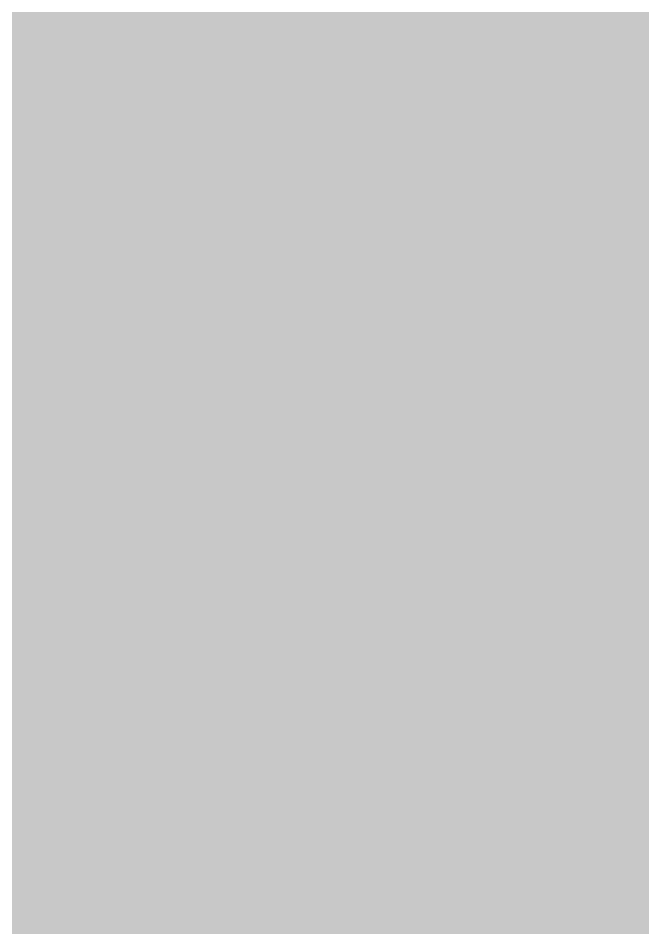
# Model space of a CAD drawing. Header units: inches. Extents: x 22 to 371, y 55 to 284.
# Drawn here: x 56.1103 to 56.4349, y 167.429 to 167.9019 of the extents above; entities that cross this region are included whole.
import ezdxf

# ---------------------------------------------------------------- set-up
doc = ezdxf.new("R2010")
doc.units = ezdxf.units.IN
for name, color, linetype in [('Bottom Layer', 5, 'Continuous'), ('Bottom Solder', 6, 'Continuous'), ('Drill Drawing', 1, 'Continuous'), ('Layer 1', 16, 'Continuous'), ('Layer 2', 76, 'Continuous'), ('Top Layer', 1, 'Continuous'), ('Top Overlay', 2, 'Continuous'), ('Top Solder', 216, 'Continuous'), ('Via Holes', 16, 'Continuous')]:
    doc.layers.add(name, color=color, linetype=linetype)

# ---------------------------------------------------------------- blocks, each defined once
blk = doc.blocks.new('C___0402_397')
at = {"layer": 'Top Overlay'}
blk.add_lwpolyline([(-0.78739, 0.40642, 0.127, 0.127, 0), (-0.78739, -0.40638, 0.127, 0.127, 0)], format="xyseb", dxfattribs=at)

msp = doc.modelspace()

# ---------------------------------------------------------------- hatches: boundary and pattern name
at = {"layer": 'Bottom Layer'}
h = msp.add_hatch(color=5, dxfattribs=at)
edge = h.paths.add_edge_path()
edge.add_arc((56.27294, 167.5892), 0.3, 0, 360)
at = {"layer": 'Bottom Solder'}
h = msp.add_hatch(color=6, dxfattribs=at)
edge = h.paths.add_edge_path()
edge.add_arc((56.27294, 167.5892), 0.4016, 0, 360)
at = {"layer": 'Layer 1'}
h = msp.add_hatch(color=16, dxfattribs=at)
edge = h.paths.add_edge_path()
edge.add_arc((56.27294, 167.5892), 0.3, 0, 360)
at = {"layer": 'Layer 2'}
h = msp.add_hatch(color=76, dxfattribs=at)
edge = h.paths.add_edge_path()
edge.add_arc((56.27294, 167.5892), 0.3, 0, 360)
at = {"layer": 'Top Layer'}
h = msp.add_hatch(color=1, dxfattribs=at)
edge = h.paths.add_edge_path()
edge.add_arc((56.27294, 167.5892), 0.3, 0, 360)
at = {"layer": 'Top Solder'}
h = msp.add_hatch(color=216, dxfattribs=at)
edge = h.paths.add_edge_path()
edge.add_arc((56.27294, 167.5892), 0.4016, 0, 360)
at = {"layer": 'Via Holes'}
h = msp.add_hatch(color=7, dxfattribs=at)
edge = h.paths.add_edge_path()
edge.add_arc((56.27294, 167.5892), 0.15, 0, 360)

# ---------------------------------------------------------------- linework, layer by layer
at = {"layer": 'Drill Drawing'}
for points in [[(56.01894, 167.8432, 0.0508, 0.0508, 0), (56.27294, 167.7162, 0.0508, 0.0508, 0)], [(56.01894, 167.8432, 0.0508, 0.0508, 0), (56.14594, 167.5892, 0.0508, 0.0508, 0)], [(56.27294, 167.7162, 0.0508, 0.0508, 0), (56.52694, 167.8432, 0.0508, 0.0508, 0)], [(56.39994, 167.5892, 0.0508, 0.0508, 0), (56.52694, 167.8432, 0.0508, 0.0508, 0)], [(56.01894, 167.3352, 0.0508, 0.0508, 0), (56.14594, 167.5892, 0.0508, 0.0508, 0)], [(56.39994, 167.5892, 0.0508, 0.0508, 0), (56.52694, 167.3352, 0.0508, 0.0508, 0)], [(56.01894, 167.3352, 0.0508, 0.0508, 0), (56.27294, 167.4622, 0.0508, 0.0508, 0)], [(56.27294, 167.4622, 0.0508, 0.0508, 0), (56.52694, 167.3352, 0.0508, 0.0508, 0)]]:
    msp.add_lwpolyline(points, format="xyseb", dxfattribs=at)
for points in [[(56.26024, 167.7162, 0.0254, 0.0254, 1), (56.28564, 167.7162, 0.0254, 0.0254, 1)], [(56.26024, 167.7162, 0.0254, 0.0254, 1), (56.28564, 167.7162, 0.0254, 0.0254, 1)], [(56.13324, 167.5892, 0.0254, 0.0254, 1), (56.15864, 167.5892, 0.0254, 0.0254, 1)], [(56.13324, 167.5892, 0.0254, 0.0254, 1), (56.15864, 167.5892, 0.0254, 0.0254, 1)], [(56.38724, 167.5892, 0.0254, 0.0254, 1), (56.41264, 167.5892, 0.0254, 0.0254, 1)], [(56.38724, 167.5892, 0.0254, 0.0254, 1), (56.41264, 167.5892, 0.0254, 0.0254, 1)], [(56.26024, 167.4622, 0.0254, 0.0254, 1), (56.28564, 167.4622, 0.0254, 0.0254, 1)], [(56.26024, 167.4622, 0.0254, 0.0254, 1), (56.28564, 167.4622, 0.0254, 0.0254, 1)]]:
    msp.add_lwpolyline(points, format="xyseb", close=True, dxfattribs=at)
at = {"layer": 'Top Layer'}
msp.add_lwpolyline([(56.27294, 167.5892, 0.254, 0.254, 0), (56.27294, 168.24821, 0.254, 0.254, 0)], format="xyseb", dxfattribs=at)
msp.add_lwpolyline([(56.20944, 167.5892, 0.127, 0.127, 1), (56.33644, 167.5892, 0.127, 0.127, 1)], format="xyseb", close=True, dxfattribs=at)

# ---------------------------------------------------------------- block references
at = {"rotation": 90}
msp.add_blockref('C___0402_397', (56.27296, 168.7181), dxfattribs=at)

doc.saveas('drawing.dxf')
